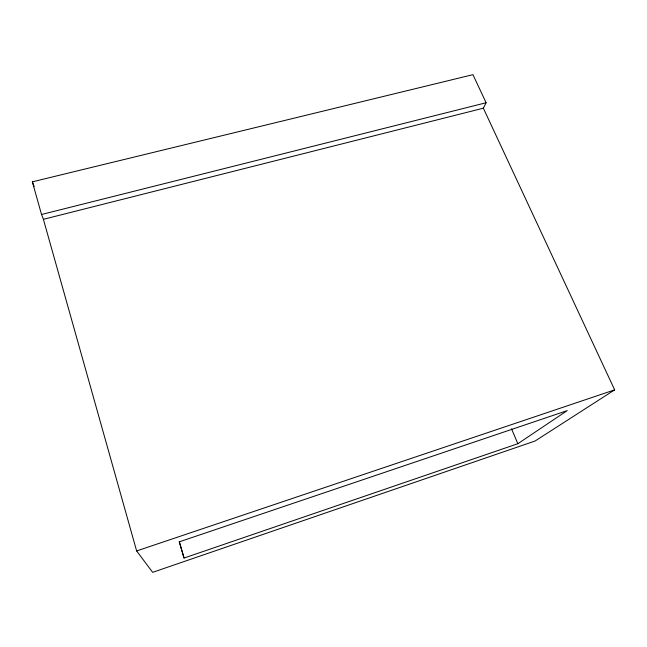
<?xml version="1.0" encoding="UTF-8"?>
<svg xmlns="http://www.w3.org/2000/svg" width="647" height="647" viewBox="0 0 647 647"><rect width="100%" height="100%" fill="white"/><g stroke="black" fill="none" stroke-linecap="round" stroke-linejoin="round"><path stroke-width="0.97" d="M483.358 108.195L486.099 102.752L472.949 74.664L32.35 181.831L41.529 214.497L43.398 219.317L136.638 550.945L152.643 572.336L535.053 441.028L614.65 389.866L483.358 108.195L43.398 219.317M517.843 443.713L567.241 410.61L179.365 541.806L184.047 558.038L517.843 443.713L511.542 428.848M136.638 550.945L614.65 389.866M41.529 214.497L486.099 102.752M32.35 181.831L34.145 186.538M179.17 541.588L184.047 558.038"/></g></svg>
